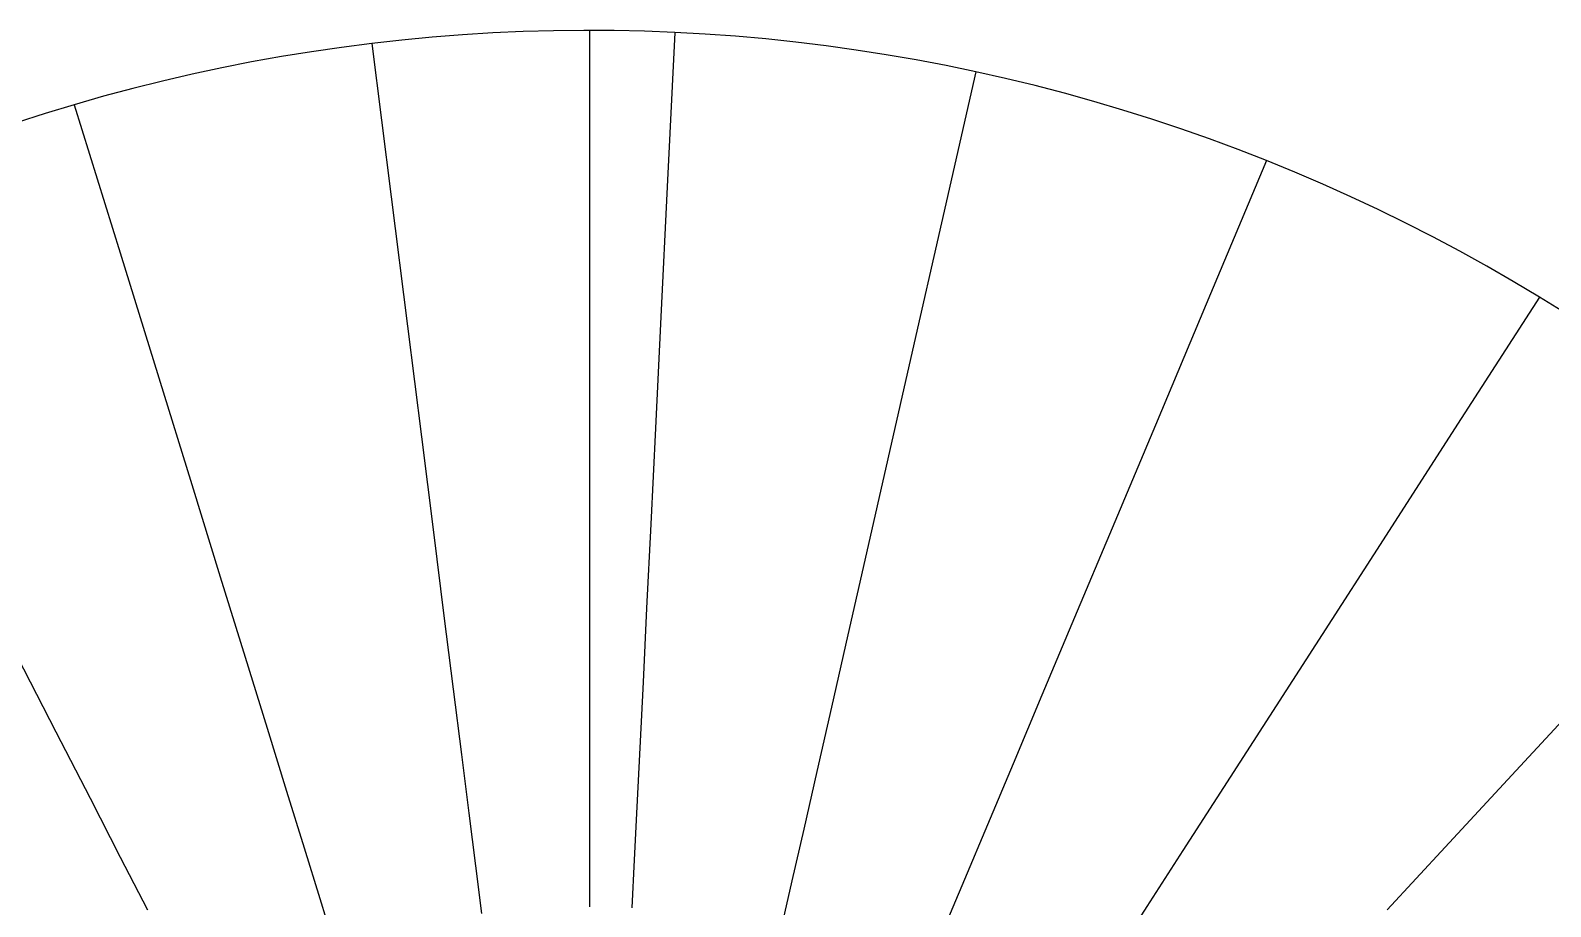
# Model space of a CAD drawing. Extents: x -36224 to 36225, y -38121 to 34420.
# Drawn here: x -11080 to 19042, y 17069 to 34420 of the extents above; entities that cross this region are included whole.
import ezdxf

# ---------------------------------------------------------------- set-up
doc = ezdxf.new("R2010")
doc.units = 0
doc.layers.add('MERIDIANS', color=7, linetype='Continuous')
doc.layers.add('PARALLELS', color=7, linetype='Continuous')

msp = doc.modelspace()

# ---------------------------------------------------------------- linework, layer by layer
at = {"layer": 'MERIDIANS'}
for p, q in [((-0.60169, 34420.0469), (-0.54826, 31358.70185)), ((0.60169, 34420.0469), (0.54826, 31358.70185)), ((1690.17261, 34380.54563), (1540.0824, 31322.5502)), ((-4316.42043, 34161.63666), (-3933.00519, 31122.21078)), ((7652.6027, 33601.47033), (6972.34614, 30609.61299)), ((-10210.11931, 32949.53601), (-9301.74665, 30013.13217)), ((13414.38597, 31841.51594), (12219.2111, 28999.58758)), ((-0.54826, 31358.70185), (-0.50323, 28778.32025)), ((0.54826, 31358.70185), (0.50323, 28778.32025)), ((-3933.00519, 31122.21078), (-3609.84736, 28560.46015)), ((1540.0824, 31322.5502), (1413.57381, 28745.01587)), ((6972.34614, 30609.61299), (6399.07392, 28088.28679)), ((-9301.74665, 30013.13217), (-8536.35148, 27538.91709)), ((12219.2111, 28999.58758), (11212.41821, 26605.60044)), ((18821.71308, 29139.82454), (17138.86422, 26529.4555)), ((-0.50323, 28778.32025), (-0.46477, 26574.61253)), ((0.50323, 28778.32025), (0.46477, 26574.61253)), ((1413.57381, 28745.01587), (1305.53329, 26543.75711)), ((-3609.84736, 28560.46015), (-3333.87704, 26372.77633)), ((6399.07392, 28088.28679), (5909.56552, 25935.3648)), ((-8536.35148, 27538.91709), (-7882.87703, 25426.49676)), ((-0.46477, 26574.61253), (-0.43152, 24669.62954)), ((0.46477, 26574.61253), (0.43152, 24669.62954)), ((1305.53329, 26543.75711), (1212.1389, 24640.90397)), ((11212.41821, 26605.60044), (10353.03421, 24562.12729)), ((17138.86422, 26529.4555), (15722.16245, 24331.92336)), ((-3333.87704, 26372.77633), (-3095.32656, 24481.72871)), ((5909.56552, 25935.3648), (5486.47191, 24074.54378)), ((-7882.87703, 25426.49676), (-7318.12666, 23600.88575)), ((-3095.32656, 24481.72871), (-2886.94944, 22829.87257)), ((-0.43152, 24669.62954), (-0.40248, 23005.53678)), ((0.43152, 24669.62954), (0.40248, 23005.53678)), ((1212.1389, 24640.90397), (1130.55495, 22978.6815)), ((10353.03421, 24562.12729), (9610.4718, 22796.43657)), ((15722.16245, 24331.92336), (14513.53553, 22457.14876)), ((5486.47191, 24074.54378), (5116.92458, 22449.22624)), ((-7318.12666, 23600.88575), (-6824.89823, 22006.4764)), ((-0.40248, 23005.53678), (-0.37688, 21538.51903)), ((0.40248, 23005.53678), (0.37688, 21538.51903)), ((1130.55495, 22978.6815), (1058.63319, 21513.32008)), ((-2886.94944, 22829.87257), (-2703.25616, 21373.69134)), ((9610.4718, 22796.43657), (8962.05665, 21254.6125)), ((5116.92458, 22449.22624), (4791.1767, 21016.54449)), ((14513.53553, 22457.14876), (13469.68637, 20837.97096)), ((-11339.99565, 22019.88415), (-10574.10794, 20528.93108)), ((-6824.89823, 22006.4764), (-6390.1651, 20601.15885)), ((-0.37688, 21538.51903), (-0.35412, 20234.77484)), ((0.37688, 21538.51903), (0.35412, 20234.77484)), ((1058.63319, 21513.32008), (994.71635, 20211.05381)), ((-2703.25616, 21373.69134), (-2540.01213, 20079.61617)), ((8962.05665, 21254.6125), (8390.62384, 19895.83968)), ((19801.98899, 21321.85431), (18273.74607, 19672.01694)), ((4791.1767, 21016.54449), (4501.71067, 19743.435)), ((13469.68637, 20837.97096), (12558.54845, 19424.6496)), ((-10574.10794, 20528.93108), (-9899.24327, 19215.1725)), ((-6390.1651, 20601.15885), (-6003.88161, 19352.45954)), ((-0.35412, 20234.77484), (-0.33376, 19067.81006)), ((0.35412, 20234.77484), (0.33376, 19067.81006)), ((994.71635, 20211.05381), (937.50543, 19045.41664)), ((-2540.01213, 20079.61617), (-2393.89836, 18921.33681)), ((8390.62384, 19895.83968), (7882.94018, 18688.65183)), ((4501.71067, 19743.435), (4242.63512, 18603.98686)), ((18273.74607, 19672.01694), (16954.66056, 18247.97856)), ((-6003.88161, 19352.45954), (-5658.17645, 18234.93366)), ((12558.54845, 19424.6496), (11755.86603, 18179.56017)), ((-9899.24327, 19215.1725), (-9299.74043, 18048.12075)), ((-0.33376, 19067.81006), (-0.31541, 18016.56421)), ((0.33376, 19067.81006), (0.31541, 18016.56421)), ((937.50543, 19045.41664), (885.96786, 17995.37058)), ((-2393.89836, 18921.33681), (-2262.27671, 17877.94)), ((7882.94018, 18688.65183), (7428.63936, 17608.39955)), ((4242.63512, 18603.98686), (4009.26774, 17577.60659)), ((-5658.17645, 18234.93366), (-5346.79447, 17228.36081)), ((11755.86603, 18179.56017), (11042.95233, 17073.71644)), ((16954.66056, 18247.97856), (15803.88808, 17005.64501)), ((-9299.74043, 18048.12075), (-8763.33407, 17003.89885)), ((-2262.27671, 17877.94), (-2143.02376, 16932.5929)), ((-0.31541, 18016.56421), (-0.29878, 17064.08513)), ((0.31541, 18016.56421), (0.29878, 17064.08513)), ((885.96786, 17995.37058), (839.27251, 17043.9817)), ((4009.26774, 17577.60659), (3797.84015, 16647.7204)), ((7428.63936, 17608.39955), (7019.48536, 16635.49892)), ((-5346.79447, 17228.36081), (-5064.70205, 16316.46938)), ((11042.95233, 17073.71644), (10405.17782, 16084.42568))]:
    msp.add_line(p, q, dxfattribs=at)
at = {"layer": 'PARALLELS'}
for p, q in [((-1918.54615, 34369.14174), (-2519.16044, 34332.23566)), ((-1317.43, 34396.05243), (-1918.54615, 34369.14174)), ((-715.96927, 34412.96184), (-1317.43, 34396.05243)), ((-114.3213, 34419.86628), (-715.96927, 34412.96184)), ((-0.60169, 34420.0469), (-114.3213, 34419.86628)), ((487.35657, 34416.76424), (0.60169, 34420.0469)), ((1088.90699, 34403.6564), (487.35657, 34416.76424)), ((1690.17261, 34380.54563), (1088.90699, 34403.6564)), ((2290.99613, 34347.43696), (1690.17261, 34380.54563)), ((2891.22032, 34304.33765), (2290.99613, 34347.43696)), ((-4913.45605, 34084.85155), (-5509.20477, 33998.13327)), ((-4316.42043, 34161.63666), (-4913.45605, 34084.85155)), ((-3718.25467, 34228.47177), (-4316.42043, 34161.63666)), ((-3119.11566, 34285.34225), (-3718.25467, 34228.47177)), ((-2519.16044, 34332.23566), (-3119.11566, 34285.34225)), ((3490.68799, 34251.25711), (2891.22032, 34304.33765)), ((4089.24207, 34188.20695), (3490.68799, 34251.25711)), ((4686.72563, 34115.20098), (4089.24207, 34188.20695)), ((5282.98182, 34032.25518), (4686.72563, 34115.20098)), ((-6696.2153, 33794.97545), (-7287.16452, 33678.58052)), ((-6103.50999, 33901.50083), (-6696.2153, 33794.97545)), ((-5509.20477, 33998.13327), (-6103.50999, 33901.50083)), ((5877.854, 33939.38774), (5282.98182, 34032.25518)), ((6471.18569, 33836.61904), (5877.854, 33939.38774)), ((7062.82061, 33723.97165), (6471.18569, 33836.61904)), ((-7876.20166, 33552.34167), (-8463.171, 33416.28668)), ((-7287.16452, 33678.58052), (-7876.20166, 33552.34167)), ((7652.6027, 33601.47033), (7062.82061, 33723.97165)), ((8240.37613, 33469.14205), (7652.6027, 33601.47033)), ((8825.98537, 33327.01599), (8240.37613, 33469.14205)), ((-9047.91711, 33270.44556), (-9630.28483, 33114.85053)), ((-8463.171, 33416.28668), (-9047.91711, 33270.44556)), ((9409.27513, 33175.12351), (8825.98537, 33327.01599)), ((9990.09046, 33013.4982), (9409.27513, 33175.12351)), ((-10210.11931, 32949.53601), (-10787.26607, 32774.53862)), ((-9630.28483, 33114.85053), (-10210.11931, 32949.53601)), ((10568.27673, 32842.17585), (9990.09046, 33013.4982)), ((11143.67966, 32661.19444), (10568.27673, 32842.17585)), ((-10787.26607, 32774.53862), (-11361.57095, 32589.8972)), ((11716.14534, 32470.59421), (11143.67966, 32661.19444)), ((12285.52026, 32270.41757), (11716.14534, 32470.59421)), ((12851.65135, 32060.70919), (12285.52026, 32270.41757)), ((13414.38597, 31841.51594), (12851.65135, 32060.70919)), ((13973.57193, 31612.88692), (13414.38597, 31841.51594)), ((14529.05757, 31374.87346), (13973.57193, 31612.88692)), ((15080.69173, 31127.52914), (14529.05757, 31374.87346)), ((15628.32379, 30870.90974), (15080.69173, 31127.52914)), ((16171.80372, 30605.07333), (15628.32379, 30870.90974)), ((16710.98207, 30330.08018), (16171.80372, 30605.07333)), ((17245.71001, 30045.99281), (16710.98207, 30330.08018)), ((17775.83937, 29752.87602), (17245.71001, 30045.99281)), ((18301.22265, 29450.79684), (17775.83937, 29752.87602)), ((18821.71308, 29139.82454), (18301.22265, 29450.79684)), ((19337.16458, 28820.03068), (18821.71308, 29139.82454))]:
    msp.add_line(p, q, dxfattribs=at)

doc.saveas('drawing.dxf')
